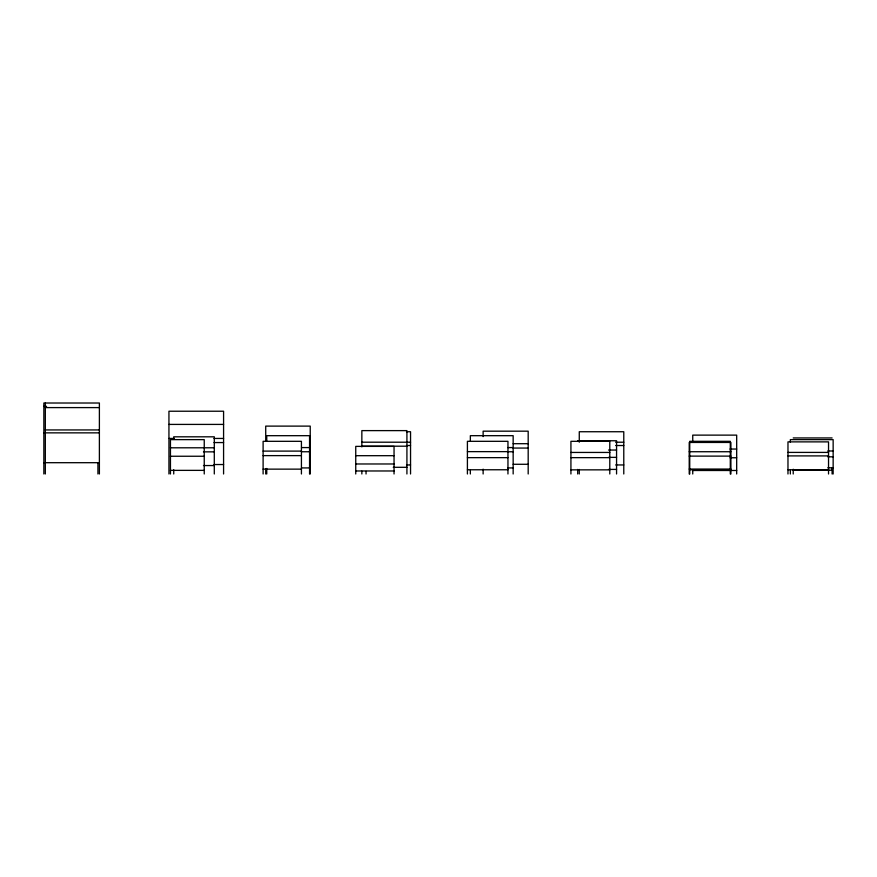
<?xml version="1.0" encoding="UTF-8"?>
<svg xmlns="http://www.w3.org/2000/svg" width="877" height="877" viewBox="0 0 877 877"><rect width="100%" height="100%" fill="white"/><g stroke="black" fill="none" stroke-linecap="round" stroke-linejoin="round"><path stroke-width="1.32" d="M43.85 406.358L46.558 406.358M45.319 407.597L99.386 407.597M168.943 424.413L223.58 424.413M45.319 429.938L99.386 429.938M406.5 431.736L410.546 431.736L410.546 473.986M43.85 432.854L99.386 432.854M793.225 437.941L832.098 437.941M168.943 438.445L174.402 438.445M214.021 438.445L223.58 438.445M577.691 440.758L616.564 440.758L616.564 473.986M361.85 442.194L410.546 442.216M615.687 442.216L623.777 442.216M214.021 442.567L223.58 442.567M513.166 443.696L528.184 443.696M406.5 445.527L410.546 445.527M615.687 445.527L623.777 445.527M361.85 446.196L406.917 446.196M301.535 447.577L309.559 447.577M507.805 447.577L513.155 447.577M170.445 447.807L214.295 447.785M513.166 448.059L528.184 448.059M730.026 449.046L736.68 449.046M608.517 450.044L616.564 450.044M263.111 451.107L301.425 451.107M827.8 450.986L833.15 450.986M467.408 451.633L507.958 451.633M203.475 451.852L214.295 451.852M301.535 451.754L309.559 451.754M507.805 451.754L513.155 451.754M689.223 451.732L730.903 451.732M570.927 452.444L609.789 452.444M787.974 452.411L828.535 452.411M263.111 455.623L301.425 455.623M355.744 455.689L394.047 455.689M787.974 455.897L828.535 455.897M170.445 456.248L204.242 456.248M689.223 456.117L730.903 456.117M827.8 456.807L833.15 456.807M608.517 457.366L616.564 457.366M467.408 457.651L507.958 457.651M570.927 457.651L609.789 457.651M730.026 457.761L736.68 457.761M43.85 462.694L99.386 462.694M355.744 463.977L394.047 463.977M513.166 464.284L528.184 464.284M214.021 464.536L223.58 464.536M406.5 464.953L410.546 464.953M615.687 464.953L623.777 464.953M203.475 465.555L214.295 465.555M393.258 467.309L406.917 467.309M827.8 467.792L833.15 467.792M301.535 467.923L309.559 467.923M507.805 467.923L513.155 467.923M689.223 469.063L730.903 469.063M263.111 469.14L301.425 469.14M608.517 469.414L616.564 469.414M467.408 469.765L507.958 469.765M689.739 469.765L730.3 469.765M787.974 469.765L828.535 469.765M570.927 469.853L609.789 469.853M793.225 470.215L832.098 470.215M170.445 470.368L204.242 470.368M692.742 470.489L736.68 470.489M355.744 470.971L394.047 470.971M833.15 473.986L833.15 439.629L790.341 439.629L790.341 442.151M832.098 467.551L832.098 473.986M828.535 473.986L828.535 441.876L787.974 441.876L787.974 473.986M793.225 469.217L793.225 473.986M790.341 470.291L790.341 473.986M736.68 473.986L736.68 435.124L692.742 435.124L692.742 441.449M730.903 473.986L730.903 442.447L689.223 442.447L689.223 473.986M730.3 473.986L730.3 441.317L689.739 441.317L689.739 473.986M692.742 470.16L692.742 473.986M623.777 473.986L623.777 431.736L579.269 431.736L579.269 442.216M609.789 473.986L609.789 441.317L570.927 441.317L570.927 473.986M579.269 469.469L579.269 473.986M577.691 469.414L577.691 473.986M528.184 473.986L528.184 431.177L483.128 431.177L483.128 436.603M513.155 473.986L513.155 435.683L470.346 435.683L470.346 441.032M507.958 473.986L507.958 441.317L467.408 441.317L467.408 473.986M483.128 469.14L483.128 473.986M470.346 470.258L470.346 473.986M406.917 473.986L406.917 430.618L361.85 430.618L361.85 446.875M394.047 473.986L394.047 446.382L355.744 446.382L355.744 473.986M366.038 471.344L366.038 473.986M361.85 471.157L361.85 473.986M310.228 473.986L310.228 426.112L265.72 426.112L265.72 441.361M309.559 473.986L309.559 435.683L266.751 435.683L266.751 441.043M301.425 473.986L301.425 441.317L263.111 441.317L263.111 473.986M266.751 468.461L266.751 473.986M265.72 468.844L265.72 473.986M223.58 473.986L223.58 411.225L168.943 411.225L168.943 473.986M214.295 473.986L214.295 436.812L173.734 436.812L173.734 439.443M204.242 473.986L204.242 439.629L170.445 439.629L170.445 473.986M173.734 469.776L173.734 473.986M99.386 473.986L99.386 403.014L43.85 403.014L43.85 473.986M97.928 462.694L97.928 473.986M45.319 403.014L45.319 473.986"/></g></svg>
